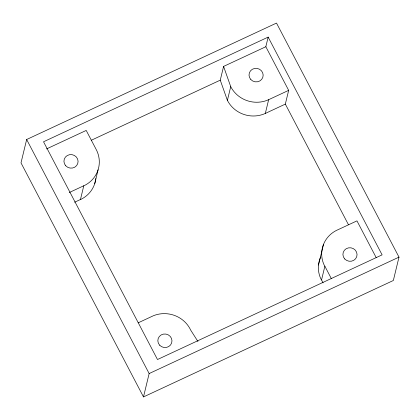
<?xml version="1.0" encoding="UTF-8"?>
<svg xmlns="http://www.w3.org/2000/svg" width="420" height="420" viewBox="0 0 420 420"><rect width="100%" height="100%" fill="white"/><g stroke="black" fill="none" stroke-linecap="round" stroke-linejoin="round"><path stroke-width="0.63" d="M26.654 139.508L21 162.871L143.493 396.926L393.346 280.492L399 257.129L276.507 23.074L26.654 139.508L149.147 373.558L143.493 396.926M74.645 202.214L80.462 199.505L83.785 185.761L84.315 185.582A28.371 27.074 13.6 0 0 95.991 149.111L86.216 130.431L46.541 148.916M94.757 183.572L98.081 169.827M265.829 46.73L288.661 90.363L285.338 104.102L265.325 113.431A28.371 27.074 13.6 0 1 227.404 100.38L220.259 80.162L223.582 66.418L265.829 46.73L268.154 37.112L43.538 141.781L157.495 359.525L382.111 254.856L268.154 37.112M227.404 100.38L230.727 86.636L223.582 66.418M265.325 113.431L268.648 99.687L288.661 90.363M318.496 265.062L323.489 244.451M323.064 282.875L321.542 279.972L324.865 266.228L324.224 265.225A28.371 27.074 13.6 0 1 338.273 229.577L356.963 220.868L376.183 257.591M91.214 140.296L220.259 80.162M69.248 192.533L83.785 185.761M138.164 322.833L153.29 315.782A28.371 27.074 13.6 0 1 190.712 330.157L197.941 341.507M149.147 373.558L399 257.129M80.462 199.505L80.986 199.327A28.371 27.074 13.6 0 0 95.828 178.532M321.542 279.972L320.901 278.969A28.371 27.074 13.6 0 1 320.659 257.014M285.338 104.102L348.479 224.753M324.865 266.228L331.249 278.423M268.648 99.687A28.371 27.074 13.6 0 1 230.727 86.636M65.746 165.779A7.093 6.767 13.6 0 0 77.737 163.601A7.093 6.767 13.6 0 0 69.552 154.686A7.093 6.767 13.6 0 0 65.746 165.779M250.824 79.532A7.093 6.767 13.6 0 0 262.815 77.354A7.093 6.767 13.6 0 0 254.63 68.439A7.093 6.767 13.6 0 0 250.824 79.532M344.72 258.946A7.093 6.767 13.6 0 0 356.711 256.767A7.093 6.767 13.6 0 0 348.526 247.853A7.093 6.767 13.6 0 0 344.72 258.946M159.642 345.193A7.093 6.767 13.6 0 0 171.633 343.014A7.093 6.767 13.6 0 0 163.448 334.1A7.093 6.767 13.6 0 0 159.642 345.193"/></g></svg>
